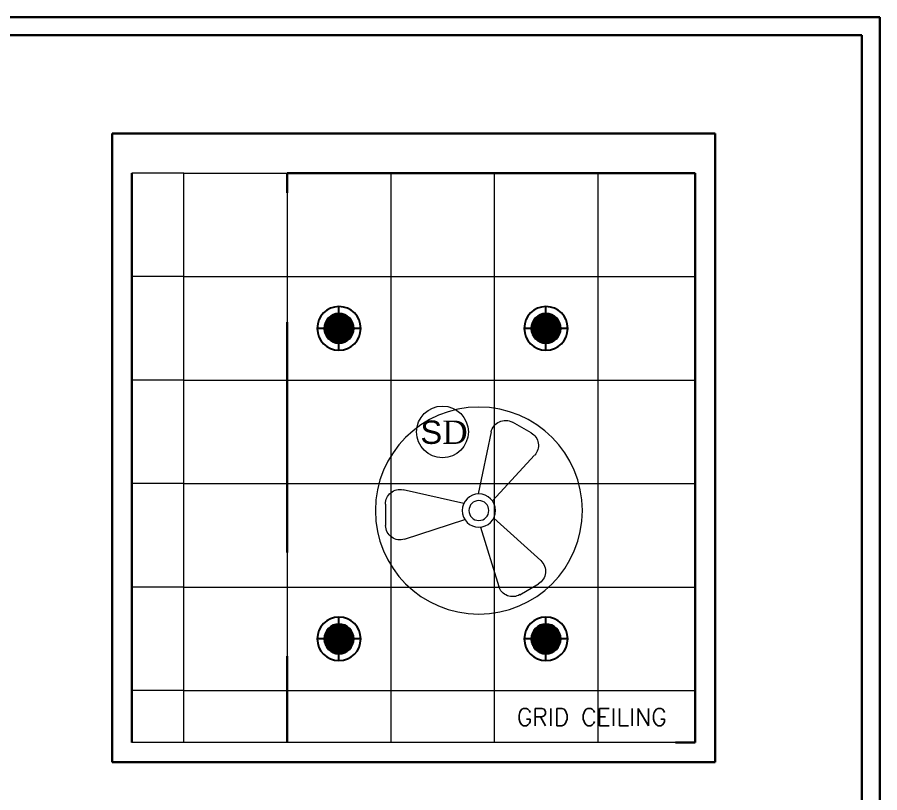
# Model space of a CAD drawing. Header units: millimetres. Extents: x 3552052 to 4144896, y -707811 to -630695.
# Drawn here: x 3876819 to 3881819, y -686777 to -682282 of the extents above; entities that cross this region are included whole.
import ezdxf

# ---------------------------------------------------------------- set-up
doc = ezdxf.new("R2010")
doc.units = ezdxf.units.MM
doc.header["$LTSCALE"] = 6
doc.header["$MEASUREMENT"] = 0
doc.layers.get('0').update_dxf_attribs({"linetype": 'CONTINUOUS', "lineweight": 0})
for name, color, linetype, lineweight in [('ELE-1200MM CEILINGFAN', 6, 'CONTINUOUS', 0), ('ELE-12W LED', 1, 'CONTINUOUS', 0), ('ELE-12W UPS LIGHT', 3, 'CONTINUOUS', 0), ('ELE-4M UPS P.SB', 3, 'CONTINUOUS', 0), ('ELE-SOCKET NMBERING', 7, 'CONTINUOUS', 9), ('FA-BELOW SMOKE DERECTOR', 1, 'CONTINUOUS', 0), ('WALL', 8, 'CONTINUOUS', 0)]:
    doc.layers.add(name, color=color, linetype=linetype, lineweight=lineweight)
doc.styles.add('Annotation', font='tahoma.ttf')
doc.styles.add('PDF Times New Roman', font='times.ttf')

# ---------------------------------------------------------------- blocks, each defined once
blk = doc.blocks.new('FRR')
at = {"layer": 'ELE-4M UPS P.SB', "color": 251, "linetype": 'ByBlock'}
for p, q in [((3567365.5, -675052.3), (3567065.5, -675052.3)), ((3567965.5, -675052.3), (3567965.5, -678352.3)), ((3568565.5, -675052.3), (3568565.5, -678352.3)), ((3569165.5, -675052.3), (3569165.5, -678352.3)), ((3569765.5, -675052.3), (3569765.5, -678352.3)), ((3567365.5, -675652.3), (3567065.5, -675652.3)), ((3567365.5, -675652.3), (3570330.5, -675652.3)), ((3567365.5, -676252.3), (3567065.5, -676252.3)), ((3567365.5, -676252.3), (3570330.5, -676252.3)), ((3567365.5, -676852.3), (3567065.5, -676852.3)), ((3567365.5, -676852.3), (3570330.5, -676852.3)), ((3567365.5, -677452.3), (3567065.5, -677452.3)), ((3567365.5, -677452.3), (3570330.5, -677452.3)), ((3567365.5, -678052.3), (3567065.5, -678052.3)), ((3567365.5, -678052.3), (3570330.5, -678052.3)), ((3567365.5, -678352.3), (3567065.5, -678352.3))]:
    blk.add_line(p, q, dxfattribs=at)
blk.add_lwpolyline([(3567365.5, -675052.3), (3570330.5, -675052.3), (3570330.5, -678352.3), (3567365.5, -678352.3)], close=True, dxfattribs=at)
blk = doc.blocks.new('QWE')
at = {"layer": 'ELE-12W UPS LIGHT', "lineweight": 25}
h = blk.add_hatch(dxfattribs=at)
h.set_pattern_fill('ANSI31', color=8)
h.set_pattern_definition([(45, (-1135553.9097, 459369.4158), (-2.24506403, 2.24506403), [])])
edge = h.paths.add_edge_path()
edge.add_arc((0, 0), 85.7, 0, 360)
at = {"layer": 'ELE-12W UPS LIGHT', "color": 3, "lineweight": 25}
for p, q in [((0, -126.1), (0, 126.1)), ((-126.1, 0), (126.1, 0))]:
    blk.add_line(p, q, dxfattribs=at)
for radius in [126.1, 85.7]:
    blk.add_circle((0, 0), radius, dxfattribs=at)
blk = doc.blocks.new('18W LED')
at = {"layer": 'ELE-12W LED', "lineweight": 25}
h = blk.add_hatch(dxfattribs=at)
h.set_pattern_fill('ANSI31', color=252)
h.set_pattern_definition([(45, (-1135553.9097, 459369.4158), (-2.24506403, 2.24506403), [])])
edge = h.paths.add_edge_path()
edge.add_arc((0, 0), 85.7, 0, 360)
at = {"layer": 'ELE-12W LED', "color": 1, "lineweight": 25}
for p, q in [((0, -126.1), (0, 126.1)), ((-126.1, 0), (126.1, 0))]:
    blk.add_line(p, q, dxfattribs=at)
for radius in [126.1, 85.7]:
    blk.add_circle((0, 0), radius, dxfattribs=at)
blk = doc.blocks.new('SMOKE DETECTOR')
at = {"layer": 'FA-BELOW SMOKE DERECTOR', "color": 7}
blk.add_circle((931028.7, -118293.9), 166, dxfattribs=at)
at = {"layer": 'FA-BELOW SMOKE DERECTOR', "insert": (930887.1, -118373), "char_height": 150, "attachment_point": 7, "style": 'PDF Times New Roman'}
blk.add_mtext('{\\fArial|b0|i0|c0|p34;S}D', dxfattribs=at)
blk = doc.blocks.new('A$C07FB25EA')
at = {"layer": 'ELE-1200MM CEILINGFAN', "color": 3}
for p, q in [((6.53, 13.37), (9.47, 11.64)), ((0.26, 2.64), (3.17, 12.07)), ((9.84, 7.94), (2.36, 1.21)), ((-11.8, 4.55), (-2.22, 1.44)), ((-14.84, -1.03), (-14.81, 2.38)), ((-2.41, -1.1), (-12.04, -3.29)), ((1.96, -12.49), (-0.13, -2.65)), ((2.16, -1.54), (8.87, -8.78)), ((8.31, -12.34), (5.35, -14.02))]:
    blk.add_line(p, q, dxfattribs=at)
at = {"layer": 'ELE-1200MM CEILINGFAN', "color": 5, "ltscale": 10}
blk.add_circle((0, 0), 16.45, dxfattribs=at)
at = {"layer": 'ELE-1200MM CEILINGFAN', "color": 3}
for radius in [2.65, 1.58]:
    blk.add_circle((0, 0), radius, dxfattribs=at)
for centre, start, end in [((5.36, 11.38), 59.5281, 162.5229), ((8.3, 9.66), 311.9493, 59.5281), ((-12.51, 2.36), 71.9493, 179.5281), ((-12.54, -1.05), 179.5281, 282.5229), ((7.18, -10.34), 299.5281, 42.5229), ((4.21, -12.02), 191.9493, 299.5281)]:
    blk.add_arc(centre, 2.3, start, end, dxfattribs=at)

msp = doc.modelspace()

# ---------------------------------------------------------------- linework, layer by layer
at = {"color": 7, "lineweight": 30}
for points in [[(3881819.3, -682281.5), (3881819.3, -698426.2), (3871819.3, -698426.2), (3871819.3, -682281.5)], [(3881715.7, -682385.2), (3881715.7, -698322.6), (3871922.9, -698322.6), (3871922.9, -682385.2)]]:
    msp.add_lwpolyline(points, close=True, dxfattribs=at)
at = {"layer": 'WALL', "color": 7, "lineweight": 30}
for p, q in [((3877369.4, -683299.9), (3877369.4, -682954.9)), ((3880864.4, -682954.9), (3877369.4, -682954.9)), ((3880864.4, -686599.9), (3880864.4, -682954.9)), ((3877484.4, -683184.9), (3877484.4, -686484.9)), ((3878384.4, -683299.9), (3878384.4, -683184.9)), ((3880749.4, -683184.9), (3878384.4, -683184.9)), ((3880749.4, -686484.9), (3880749.4, -683184.9)), ((3877369.4, -685384.9), (3877369.4, -683299.9)), ((3878384.4, -684900.9), (3878384.4, -684049.9)), ((3878384.4, -685384.9, 101230.8), (3878384.4, -684884.9, 101230.8)), ((3877369.4, -686599.9), (3877369.4, -685384.9)), ((3878384.4, -686484.9), (3878384.4, -685984.9)), ((3880749.4, -686484.9), (3880635.3, -686484.9)), ((3880749.4, -686484.9), (3880635.3, -686484.9)), ((3877369.4, -686599.9), (3880635.3, -686599.9)), ((3880864.4, -686599.9), (3880635.3, -686599.9))]:
    msp.add_line(p, q, dxfattribs=at)

# ---------------------------------------------------------------- block references
at = {"layer": 'ELE-1200MM CEILINGFAN', "color": 7, "lineweight": 30, "ltscale": 8, "xscale": -36.47592107175105, "yscale": 36.47592107175105, "zscale": 36.47592107175105, "rotation": 180}
msp.add_blockref('A$C07FB25EA', (3879495.2, -685140.9), dxfattribs=at)
at = {"layer": 'ELE-12W LED', "color": 6, "lineweight": -3, "xscale": -1}
for p in [(3878684.4, -684084.9), (3879884.4, -684084.9), (3878684.4, -685884.9)]:
    msp.add_blockref('18W LED', p, dxfattribs=at)
at = {"layer": 'ELE-12W UPS LIGHT', "lineweight": -3, "xscale": -1}
msp.add_blockref('QWE', (3879884.4, -685884.9), dxfattribs=at)
at = {"layer": 'ELE-4M UPS P.SB', "color": 0, "lineweight": -3}
msp.add_blockref('FRR', (310418.9, -8132.6), dxfattribs=at)
at = {"layer": 'FA-BELOW SMOKE DERECTOR', "color": 6, "lineweight": -3, "xscale": 0.9035551315104862, "yscale": 0.9035551315104862, "zscale": 0.9035551315104862}
msp.add_blockref('SMOKE DETECTOR', (3038048.6, -577799.9), dxfattribs=at)

# ---------------------------------------------------------------- texts
at = {"layer": 'ELE-SOCKET NMBERING', "color": 0, "lineweight": -3, "insert": (3879715.2, -686288.3), "char_height": 100.004, "width": 2358.602, "attachment_point": 1, "style": 'Annotation'}
msp.add_mtext('{\\Fromans|c0;GRID CEILING }', dxfattribs=at)

doc.saveas('drawing.dxf')
